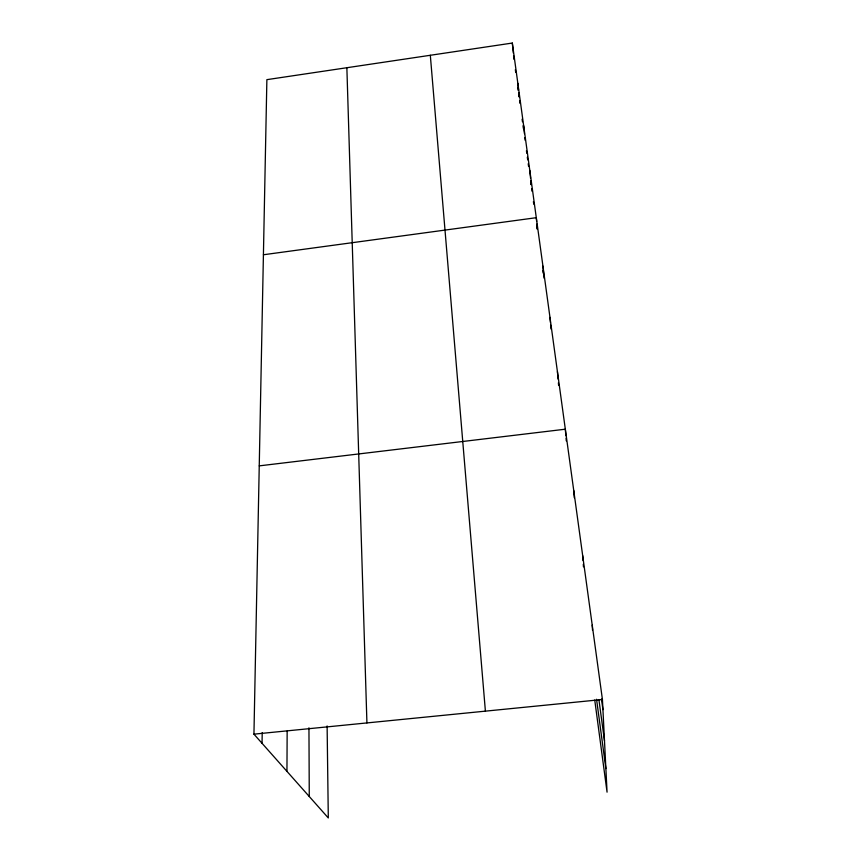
<?xml version="1.0" encoding="UTF-8"?>
<svg xmlns="http://www.w3.org/2000/svg" width="861" height="861" viewBox="0 0 861 861"><rect width="100%" height="100%" fill="white"/><g stroke="black" fill="none" stroke-linecap="round" stroke-linejoin="round"><path stroke-width="1.29" d="M286.95 771.359L287.154 731.118M262.045 743.291L262.218 732.56M327.115 725.952L328.299 817.95L253.941 734.164L266.878 79.653L512.317 43.05L602.431 699.509L607.059 792.163L594.736 700.025M263.412 254.759L536.285 217.693L536.651 221.492M259.247 465.866L565.322 429.198L565.86 435.677M253.941 734.164L602.431 699.509M515.341 69.698L515.696 72.281M517.816 87.79L518.171 90.373M518.699 94.258L519.054 96.841M519.592 100.715L519.947 103.352M522.11 119.162L522.476 121.799M523.014 125.749L523.37 128.386M526.426 150.707L526.792 153.323M527.319 157.24L527.685 159.855M528.213 163.773L528.579 166.388M530.72 182.069L531.076 184.674L530.806 180.821M531.614 188.591L531.969 191.196M533.4 201.614L533.755 204.208M536.78 226.346L537.135 228.94M542.828 270.494L543.183 273.088M601.473 699.024L602.937 709.658M598.901 699.584L604.487 740.761M596.555 699.272L605.875 768.55M512.317 43.05L513.339 53.102M513.587 55.621L513.974 59.387M517.838 83.323L518.516 90.018M518.785 92.687L519.183 96.701M523.66 125.738L524.446 133.649M524.833 137.599L525.092 140.235M529.806 170.456L530.559 178.227M536.887 224.021L537.372 229.091M542.936 266.135L544.055 278.157M549.964 317.365L550.437 322.541M550.663 325.135L551.018 329.01M557.422 371.629L558.068 379.098M558.391 382.833L558.606 385.33M430.317 55.276L485.4 711.143M566.075 438.271L566.28 440.864M573.717 490.393L574.287 497.733M582.671 555.571L583.026 560.576M583.295 564.332L583.467 566.839M592.217 625.129L592.529 630.198M346.865 67.718L366.926 722.928M308.948 727.793L309.271 796.522"/></g></svg>
